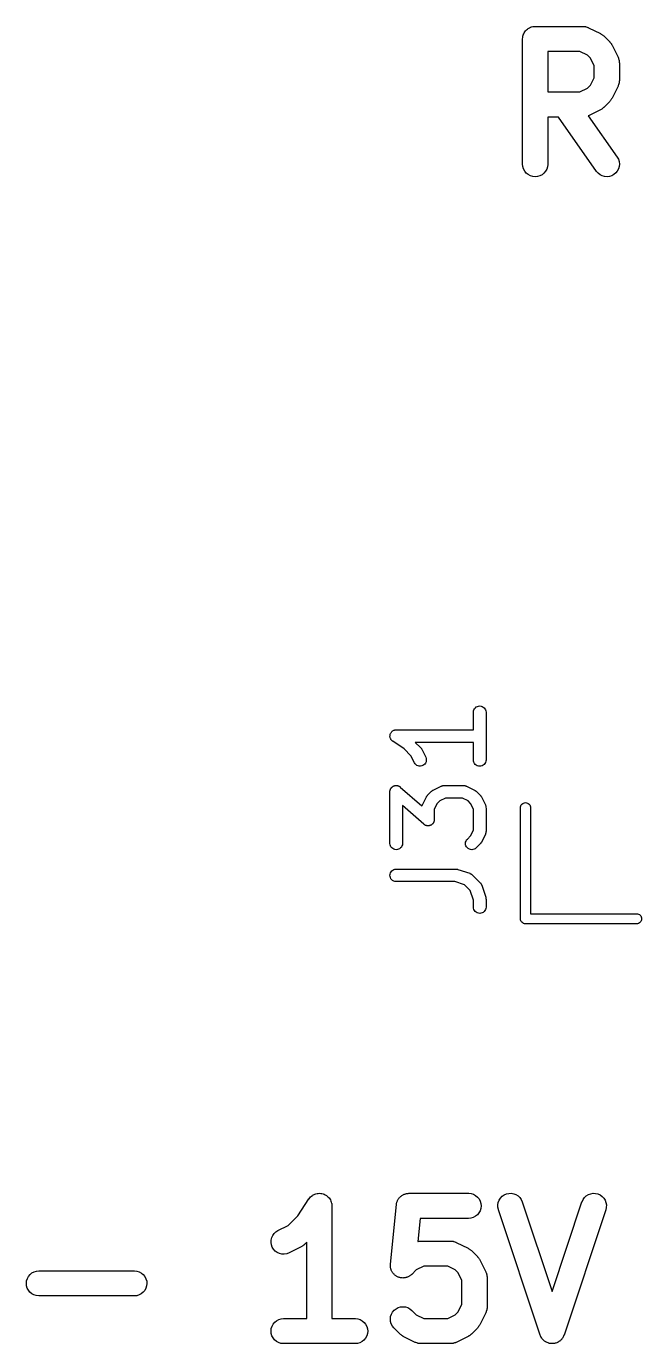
# Model space of a CAD drawing. Extents: x 0.26 to 6.88, y 0.69 to 3.68.
# Drawn here: x 6.087 to 6.377, y 1.447 to 2.068 of the extents above; entities that cross this region are included whole.
import ezdxf

# ---------------------------------------------------------------- set-up
doc = ezdxf.new("R2010")
doc.units = 0
doc.header["$MEASUREMENT"] = 0
doc.layers.add('BLACK', color=7, linetype='CONTINUOUS')

msp = doc.modelspace()

# ---------------------------------------------------------------- linework, layer by layer
at = {"layer": 'BLACK', "linetype": 'CONTINUOUS'}
for p, q in [((6.32397, 2.06728), (6.32446, 2.06754)), ((6.32446, 2.06754), (6.32495, 2.0678)), ((6.32495, 2.0678), (6.32497, 2.06781)), ((6.32497, 2.06781), (6.32499, 2.06782)), ((6.32499, 2.06782), (6.32553, 2.06797)), ((6.32553, 2.06797), (6.32606, 2.06813)), ((6.32606, 2.06813), (6.32608, 2.06813)), ((6.32608, 2.06813), (6.3261, 2.06814)), ((6.3261, 2.06814), (6.32665, 2.06819)), ((6.32665, 2.06819), (6.3272, 2.06825)), ((6.3272, 2.06825), (6.3497, 2.06825)), ((6.3497, 2.06825), (6.34978, 2.06824)), ((6.34978, 2.06824), (6.34996, 2.06823)), ((6.34996, 2.06823), (6.35013, 2.06823)), ((6.35013, 2.06823), (6.35053, 2.06816)), ((6.35053, 2.06816), (6.35093, 2.06812)), ((6.35093, 2.06812), (6.3511, 2.06806)), ((6.3511, 2.06806), (6.35127, 2.06803)), ((6.35127, 2.06803), (6.35164, 2.06789)), ((6.35164, 2.06789), (6.35203, 2.06777)), ((6.35203, 2.06777), (6.35218, 2.06768)), ((6.35218, 2.06768), (6.35234, 2.06762)), ((6.35234, 2.06762), (6.35797, 2.06481)), ((6.3213, 2.06242), (6.32136, 2.06297)), ((6.3213, 2.06238), (6.3213, 2.06242)), ((6.3213, 2.06234), (6.3213, 2.06238)), ((6.3213, 2.06238), (6.3213, 2.06238)), ((6.3213, 2.06238), (6.3213, 2.06238)), ((6.3213, 2.00328), (6.3213, 2.06234)), ((6.32136, 2.06297), (6.32142, 2.06353)), ((6.32142, 2.06353), (6.32143, 2.06355)), ((6.32143, 2.06357), (6.3216, 2.0641)), ((6.32143, 2.06355), (6.32143, 2.06357)), ((6.3216, 2.0641), (6.32176, 2.06463)), ((6.32176, 2.06463), (6.32177, 2.06465)), ((6.32177, 2.06465), (6.32178, 2.06467)), ((6.32178, 2.06467), (6.32204, 2.06515)), ((6.32204, 2.06515), (6.32231, 2.06564)), ((6.32231, 2.06564), (6.32232, 2.06566)), ((6.32232, 2.06566), (6.32233, 2.06568)), ((6.32233, 2.06568), (6.32269, 2.0661)), ((6.32269, 2.0661), (6.32304, 2.06653)), ((6.32304, 2.06653), (6.32306, 2.06654)), ((6.32306, 2.06654), (6.32307, 2.06656)), ((6.32307, 2.06656), (6.32351, 2.06691)), ((6.32351, 2.06691), (6.32394, 2.06726)), ((6.32394, 2.06726), (6.32395, 2.06727)), ((6.32395, 2.06727), (6.32397, 2.06728)), ((6.35797, 2.06481), (6.35804, 2.06477)), ((6.35804, 2.06477), (6.35832, 2.06459)), ((6.35832, 2.06459), (6.35861, 2.06443)), ((6.35861, 2.06443), (6.3588, 2.06428)), ((6.3588, 2.06428), (6.35901, 2.06415)), ((6.35901, 2.06415), (6.35925, 2.06391)), ((6.35925, 2.06391), (6.3595, 2.0637)), ((6.3595, 2.0637), (6.36231, 2.06089)), ((6.33311, 2.05643), (6.33311, 2.03731)), ((6.34831, 2.05643), (6.33311, 2.05643)), ((6.35183, 2.05467), (6.34831, 2.05643)), ((6.36231, 2.06089), (6.36237, 2.06083)), ((6.36237, 2.06083), (6.36258, 2.06057)), ((6.36258, 2.06057), (6.36281, 2.06033)), ((6.36281, 2.06033), (6.36294, 2.06012)), ((6.36294, 2.06012), (6.36309, 2.05993)), ((6.36309, 2.05993), (6.36324, 2.05964)), ((6.36324, 2.05964), (6.36342, 2.05936)), ((6.36342, 2.05936), (6.36623, 2.05373)), ((6.35328, 2.05322), (6.35183, 2.05467)), ((6.35504, 2.0497), (6.35328, 2.05322)), ((6.35504, 2.04405), (6.35504, 2.0497)), ((6.36623, 2.05373), (6.36627, 2.05366)), ((6.36627, 2.05366), (6.36633, 2.0535)), ((6.36633, 2.0535), (6.36641, 2.05334)), ((6.36641, 2.05334), (6.36653, 2.05296)), ((6.36653, 2.05296), (6.36667, 2.05258)), ((6.36667, 2.05258), (6.36669, 2.0524)), ((6.36669, 2.0524), (6.36674, 2.05224)), ((6.36674, 2.05224), (6.36678, 2.05184)), ((6.36678, 2.05184), (6.36685, 2.05144)), ((6.36685, 2.05144), (6.36684, 2.05126)), ((6.36684, 2.05126), (6.36686, 2.05109)), ((6.36686, 2.05109), (6.36686, 2.04265)), ((6.35328, 2.04053), (6.35504, 2.04405)), ((6.33311, 2.03731), (6.34831, 2.03731)), ((6.34831, 2.03731), (6.35183, 2.03907)), ((6.35183, 2.03907), (6.35328, 2.04053)), ((6.36623, 2.04001), (6.36342, 2.03439)), ((6.36629, 2.04018), (6.36623, 2.04001)), ((6.36638, 2.04033), (6.36629, 2.04018)), ((6.3665, 2.04071), (6.36638, 2.04033)), ((6.36664, 2.04109), (6.3665, 2.04071)), ((6.36667, 2.04126), (6.36664, 2.04109)), ((6.36673, 2.04143), (6.36667, 2.04126)), ((6.36677, 2.04183), (6.36673, 2.04143)), ((6.36684, 2.04223), (6.36677, 2.04183)), ((6.36686, 2.04257), (6.36684, 2.0424)), ((6.36684, 2.0424), (6.36684, 2.04223)), ((6.36686, 2.04265), (6.36686, 2.04257)), ((6.36231, 2.03285), (6.3595, 2.03004)), ((6.36252, 2.03311), (6.36231, 2.03285)), ((6.36276, 2.03335), (6.36252, 2.03311)), ((6.36289, 2.03356), (6.36276, 2.03335)), ((6.36305, 2.03375), (6.36289, 2.03356)), ((6.3632, 2.03404), (6.36305, 2.03375)), ((6.36338, 2.03432), (6.3632, 2.03404)), ((6.36342, 2.03439), (6.36338, 2.03432)), ((6.33819, 2.0255), (6.33311, 2.0255)), ((6.33311, 2.0255), (6.33311, 2.00328)), ((6.35611, 1.9999), (6.33819, 2.0255)), ((6.35227, 2.02609), (6.35221, 2.02607)), ((6.35221, 2.02607), (6.36579, 2.00667)), ((6.35234, 2.02612), (6.35227, 2.02609)), ((6.35797, 2.02894), (6.35234, 2.02612)), ((6.35825, 2.02911), (6.35797, 2.02894)), ((6.35854, 2.02927), (6.35825, 2.02911)), ((6.35873, 2.02942), (6.35854, 2.02927)), ((6.35894, 2.02955), (6.35873, 2.02942)), ((6.35918, 2.02978), (6.35894, 2.02955)), ((6.35944, 2.02998), (6.35918, 2.02978)), ((6.3595, 2.03004), (6.35944, 2.02998)), ((6.36579, 2.00667), (6.36584, 2.0066)), ((6.36584, 2.0066), (6.36639, 2.00559)), ((6.36639, 2.00559), (6.36673, 2.00449)), ((6.32141, 2.00214), (6.3213, 2.00328)), ((6.32174, 2.00103), (6.32141, 2.00214)), ((6.32229, 2.00002), (6.32174, 2.00103)), ((6.32301, 1.99912), (6.32229, 2.00002)), ((6.33208, 1.99995), (6.33134, 1.99907)), ((6.33263, 2.00096), (6.33208, 1.99995)), ((6.33298, 2.00206), (6.33263, 2.00096)), ((6.33311, 2.0032), (6.33298, 2.00206)), ((6.33311, 2.00328), (6.33311, 2.0032)), ((6.35686, 1.99902), (6.35611, 1.9999)), ((6.3659, 2.00007), (6.36518, 1.99917)), ((6.36643, 2.00109), (6.3659, 2.00007)), ((6.36676, 2.0022), (6.36643, 2.00109)), ((6.36673, 2.00449), (6.36686, 2.00335)), ((6.36686, 2.00335), (6.36676, 2.0022)), ((6.3239, 1.99839), (6.32301, 1.99912)), ((6.32492, 1.99784), (6.3239, 1.99839)), ((6.32602, 1.9975), (6.32492, 1.99784)), ((6.32716, 1.99738), (6.32602, 1.9975)), ((6.32831, 1.99748), (6.32716, 1.99738)), ((6.32942, 1.99781), (6.32831, 1.99748)), ((6.33044, 1.99834), (6.32942, 1.99781)), ((6.33134, 1.99907), (6.33044, 1.99834)), ((6.35777, 1.99831), (6.35686, 1.99902)), ((6.35879, 1.99779), (6.35777, 1.99831)), ((6.3599, 1.99747), (6.35879, 1.99779)), ((6.36105, 1.99738), (6.3599, 1.99747)), ((6.3622, 1.99751), (6.36105, 1.99738)), ((6.3633, 1.99786), (6.3622, 1.99751)), ((6.3643, 1.99842), (6.3633, 1.99786)), ((6.36518, 1.99917), (6.3643, 1.99842)), ((6.29813, 1.74504), (6.29819, 1.74561)), ((6.29813, 1.74499), (6.29813, 1.74504)), ((6.29813, 1.7367), (6.29813, 1.74499)), ((6.29819, 1.74561), (6.29836, 1.74616)), ((6.29836, 1.74616), (6.29864, 1.74666)), ((6.29864, 1.74666), (6.29901, 1.7471)), ((6.29901, 1.7471), (6.29946, 1.74747)), ((6.29946, 1.74747), (6.29997, 1.74773)), ((6.29997, 1.74773), (6.30052, 1.74789)), ((6.30052, 1.74789), (6.3011, 1.74795)), ((6.3011, 1.74795), (6.30167, 1.74789)), ((6.30167, 1.74789), (6.30222, 1.74772)), ((6.30222, 1.74772), (6.30273, 1.74744)), ((6.30273, 1.74744), (6.30317, 1.74708)), ((6.30317, 1.74708), (6.30354, 1.74663)), ((6.30354, 1.74663), (6.30381, 1.74612)), ((6.30381, 1.74612), (6.30397, 1.74557)), ((6.30397, 1.74557), (6.30403, 1.74499)), ((6.30403, 1.74499), (6.30403, 1.7225)), ((6.25876, 1.73377), (6.25879, 1.73405)), ((6.25878, 1.73347), (6.25876, 1.73377)), ((6.25876, 1.73377), (6.25876, 1.73377)), ((6.25876, 1.73377), (6.25876, 1.73377)), ((6.25881, 1.7332), (6.25878, 1.73347)), ((6.25879, 1.73405), (6.25882, 1.73434)), ((6.25881, 1.73319), (6.25881, 1.7332)), ((6.25881, 1.7332), (6.25881, 1.7332)), ((6.25889, 1.73291), (6.25881, 1.73319)), ((6.25882, 1.73434), (6.25891, 1.73464)), ((6.25882, 1.73434), (6.25882, 1.73434)), ((6.25882, 1.73434), (6.25882, 1.73434)), ((6.25897, 1.73264), (6.25889, 1.73291)), ((6.25891, 1.73464), (6.25899, 1.73489)), ((6.2591, 1.7324), (6.25897, 1.73264)), ((6.25897, 1.73264), (6.25897, 1.73264)), ((6.25897, 1.73264), (6.25897, 1.73264)), ((6.25899, 1.73489), (6.25913, 1.73515)), ((6.25899, 1.73489), (6.25899, 1.73489)), ((6.25899, 1.73489), (6.25899, 1.73489)), ((6.25923, 1.73213), (6.2591, 1.7324)), ((6.25913, 1.73515), (6.25926, 1.7354)), ((6.25926, 1.7354), (6.25944, 1.73562)), ((6.25926, 1.7354), (6.25926, 1.7354)), ((6.25926, 1.7354), (6.25926, 1.7354)), ((6.25944, 1.73562), (6.25963, 1.73584)), ((6.25963, 1.73584), (6.25986, 1.73603)), ((6.25963, 1.73584), (6.25963, 1.73584)), ((6.25963, 1.73584), (6.25963, 1.73584)), ((6.25986, 1.73603), (6.26007, 1.73621)), ((6.26007, 1.73621), (6.26008, 1.73621)), ((6.26008, 1.73621), (6.26034, 1.73634)), ((6.26008, 1.73621), (6.26008, 1.73621)), ((6.26034, 1.73634), (6.26058, 1.73648)), ((6.26058, 1.73648), (6.26058, 1.73648)), ((6.26058, 1.73648), (6.26059, 1.73648)), ((6.26059, 1.73648), (6.26086, 1.73656)), ((6.26086, 1.73656), (6.26113, 1.73664)), ((6.26113, 1.73664), (6.26114, 1.73664)), ((6.26114, 1.73664), (6.26143, 1.73667)), ((6.26114, 1.73664), (6.26114, 1.73664)), ((6.26143, 1.73667), (6.26171, 1.7367)), ((6.26171, 1.7367), (6.29813, 1.7367)), ((6.25924, 1.73213), (6.25923, 1.73213)), ((6.25941, 1.73192), (6.25924, 1.73213)), ((6.25924, 1.73213), (6.25924, 1.73213)), ((6.2596, 1.73168), (6.25941, 1.73192)), ((6.25982, 1.73149), (6.2596, 1.73168)), ((6.2596, 1.73168), (6.2596, 1.73168)), ((6.2596, 1.73168), (6.2596, 1.73168)), ((6.26004, 1.73131), (6.25982, 1.73149)), ((6.26007, 1.73129), (6.26004, 1.73131)), ((6.26004, 1.73131), (6.26004, 1.73131)), ((6.26004, 1.73131), (6.26004, 1.73131)), ((6.26004, 1.73131), (6.26004, 1.73131)), ((6.26545, 1.7277), (6.26007, 1.73129)), ((6.26865, 1.7245), (6.26545, 1.7277)), ((6.29813, 1.73079), (6.27071, 1.73079)), ((6.27071, 1.73079), (6.27317, 1.72833)), ((6.27317, 1.72833), (6.2732, 1.72831)), ((6.2732, 1.72831), (6.2733, 1.72818)), ((6.2733, 1.72818), (6.27342, 1.72806)), ((6.27342, 1.72806), (6.27348, 1.72795)), ((6.27348, 1.72795), (6.27356, 1.72785)), ((6.27356, 1.72785), (6.27363, 1.72771)), ((6.27363, 1.72771), (6.27372, 1.72757)), ((6.27372, 1.72757), (6.2756, 1.72382)), ((6.29813, 1.7225), (6.29813, 1.73079)), ((6.27032, 1.72118), (6.26865, 1.7245)), ((6.27062, 1.72069), (6.27032, 1.72118)), ((6.27102, 1.72027), (6.27062, 1.72069)), ((6.27149, 1.71994), (6.27102, 1.72027)), ((6.27201, 1.7197), (6.27149, 1.71994)), ((6.27426, 1.71985), (6.27372, 1.71964)), ((6.27475, 1.72015), (6.27426, 1.71985)), ((6.27517, 1.72054), (6.27475, 1.72015)), ((6.27551, 1.72101), (6.27517, 1.72054)), ((6.27575, 1.72153), (6.27551, 1.72101)), ((6.2756, 1.72382), (6.27562, 1.72378)), ((6.27562, 1.72378), (6.27581, 1.72324)), ((6.27588, 1.72209), (6.27575, 1.72153)), ((6.27581, 1.72324), (6.2759, 1.72267)), ((6.2759, 1.72267), (6.27588, 1.72209)), ((6.29818, 1.72192), (6.29813, 1.7225)), ((6.29835, 1.72137), (6.29818, 1.72192)), ((6.29862, 1.72086), (6.29835, 1.72137)), ((6.29898, 1.72042), (6.29862, 1.72086)), ((6.29943, 1.72005), (6.29898, 1.72042)), ((6.29993, 1.71978), (6.29943, 1.72005)), ((6.30269, 1.72003), (6.30218, 1.71976)), ((6.30314, 1.72039), (6.30269, 1.72003)), ((6.30351, 1.72083), (6.30314, 1.72039)), ((6.30379, 1.72133), (6.30351, 1.72083)), ((6.30397, 1.72188), (6.30379, 1.72133)), ((6.30403, 1.72246), (6.30397, 1.72188)), ((6.30403, 1.7225), (6.30403, 1.72246)), ((6.27257, 1.71957), (6.27201, 1.7197)), ((6.27315, 1.71955), (6.27257, 1.71957)), ((6.27372, 1.71964), (6.27315, 1.71955)), ((6.30048, 1.7196), (6.29993, 1.71978)), ((6.30106, 1.71954), (6.30048, 1.7196)), ((6.30163, 1.7196), (6.30106, 1.71954)), ((6.30218, 1.71976), (6.30163, 1.7196)), ((6.25876, 1.70754), (6.25878, 1.70772)), ((6.25876, 1.7075), (6.25876, 1.70754)), ((6.25876, 1.68313), (6.25876, 1.7075)), ((6.25878, 1.70791), (6.25881, 1.70801)), ((6.25878, 1.70772), (6.25878, 1.70791)), ((6.25881, 1.70801), (6.25882, 1.70811)), ((6.25882, 1.70811), (6.25888, 1.70829)), ((6.25888, 1.70829), (6.25892, 1.70847)), ((6.25892, 1.70847), (6.25896, 1.70856)), ((6.25896, 1.70856), (6.25899, 1.70866)), ((6.25899, 1.70866), (6.25908, 1.70882)), ((6.25908, 1.70882), (6.25916, 1.70899)), ((6.25916, 1.70899), (6.25922, 1.70908)), ((6.25922, 1.70908), (6.25927, 1.70917)), ((6.25927, 1.70917), (6.25939, 1.70931)), ((6.25939, 1.70931), (6.2595, 1.70946)), ((6.2595, 1.70946), (6.25958, 1.70953)), ((6.25958, 1.70953), (6.25964, 1.70961)), ((6.25964, 1.70961), (6.25979, 1.70972)), ((6.25979, 1.70972), (6.25992, 1.70985)), ((6.25992, 1.70985), (6.26001, 1.70991)), ((6.26001, 1.70991), (6.26009, 1.70997)), ((6.26009, 1.70997), (6.26025, 1.71006)), ((6.26025, 1.71006), (6.26041, 1.71015)), ((6.26041, 1.71015), (6.26051, 1.71019)), ((6.26051, 1.71019), (6.2606, 1.71024)), ((6.2606, 1.71024), (6.26078, 1.71029)), ((6.26078, 1.71029), (6.26095, 1.71035)), ((6.26095, 1.71035), (6.26106, 1.71037)), ((6.26106, 1.71037), (6.26115, 1.7104)), ((6.26115, 1.7104), (6.26134, 1.71042)), ((6.26134, 1.71042), (6.26152, 1.71045)), ((6.26152, 1.71045), (6.26163, 1.71044)), ((6.26163, 1.71044), (6.26173, 1.71045)), ((6.26173, 1.71045), (6.26191, 1.71043)), ((6.26191, 1.71043), (6.2621, 1.71043)), ((6.2621, 1.71043), (6.2622, 1.7104)), ((6.2622, 1.7104), (6.2623, 1.71039)), ((6.2623, 1.71039), (6.26248, 1.71034)), ((6.26248, 1.71034), (6.26266, 1.71029)), ((6.26266, 1.71029), (6.26275, 1.71025)), ((6.26275, 1.71025), (6.26285, 1.71022)), ((6.26285, 1.71022), (6.26301, 1.71013)), ((6.26301, 1.71013), (6.26318, 1.71006)), ((6.26318, 1.71006), (6.26327, 1.71)), ((6.26327, 1.71), (6.26336, 1.70995)), ((6.26336, 1.70995), (6.2635, 1.70983)), ((6.2635, 1.70983), (6.26365, 1.70972)), ((6.26365, 1.70972), (6.27386, 1.70079)), ((6.27649, 1.70584), (6.27837, 1.70771)), ((6.27837, 1.70771), (6.2784, 1.70774)), ((6.2784, 1.70774), (6.27853, 1.70784)), ((6.27853, 1.70784), (6.27865, 1.70796)), ((6.27865, 1.70796), (6.27875, 1.70802)), ((6.27875, 1.70802), (6.27885, 1.7081)), ((6.27885, 1.7081), (6.27899, 1.70818)), ((6.27899, 1.70818), (6.27914, 1.70827)), ((6.27914, 1.70827), (6.28288, 1.71014)), ((6.28288, 1.71014), (6.28292, 1.71016)), ((6.28292, 1.71016), (6.283, 1.71019)), ((6.283, 1.71019), (6.28308, 1.71023)), ((6.28308, 1.71023), (6.28327, 1.71029)), ((6.28327, 1.71029), (6.28346, 1.71036)), ((6.28346, 1.71036), (6.28355, 1.71037)), ((6.28355, 1.71037), (6.28363, 1.7104)), ((6.28363, 1.7104), (6.28383, 1.71042)), ((6.28383, 1.71042), (6.28403, 1.71045)), ((6.28403, 1.71045), (6.28412, 1.71044)), ((6.28412, 1.71044), (6.28421, 1.71045)), ((6.28421, 1.71045), (6.29358, 1.71045)), ((6.29358, 1.71045), (6.29362, 1.71045)), ((6.29362, 1.71045), (6.29371, 1.71044)), ((6.29371, 1.71044), (6.29379, 1.71044)), ((6.29379, 1.71044), (6.29399, 1.71041)), ((6.29399, 1.71041), (6.29419, 1.71039)), ((6.29419, 1.71039), (6.29428, 1.71036)), ((6.29428, 1.71036), (6.29436, 1.71035)), ((6.29436, 1.71035), (6.29455, 1.71027)), ((6.29455, 1.71027), (6.29474, 1.71021)), ((6.29474, 1.71021), (6.29482, 1.71017)), ((6.29482, 1.71017), (6.2949, 1.71014)), ((6.2949, 1.71014), (6.29865, 1.70827)), ((6.29865, 1.70827), (6.29869, 1.70825)), ((6.29869, 1.70825), (6.29882, 1.70816)), ((6.29882, 1.70816), (6.29897, 1.70808)), ((6.29897, 1.70808), (6.29907, 1.708)), ((6.29907, 1.708), (6.29917, 1.70793)), ((6.29917, 1.70793), (6.29929, 1.70782)), ((6.29929, 1.70782), (6.29942, 1.70771)), ((6.29942, 1.70771), (6.30129, 1.70584)), ((6.27399, 1.70116), (6.27403, 1.70124)), ((6.27403, 1.70124), (6.27407, 1.70132)), ((6.27407, 1.70132), (6.27594, 1.70507)), ((6.27594, 1.70507), (6.27596, 1.70511)), ((6.27596, 1.70511), (6.27605, 1.70525)), ((6.27605, 1.70525), (6.27613, 1.70539)), ((6.27613, 1.70539), (6.27621, 1.70549)), ((6.27621, 1.70549), (6.27627, 1.70559)), ((6.27627, 1.70559), (6.27639, 1.70571)), ((6.27639, 1.70571), (6.27649, 1.70584)), ((6.28101, 1.702), (6.27966, 1.6993)), ((6.2822, 1.7032), (6.28101, 1.702)), ((6.2849, 1.70455), (6.2822, 1.7032)), ((6.29288, 1.70455), (6.2849, 1.70455)), ((6.29558, 1.7032), (6.29288, 1.70455)), ((6.29678, 1.702), (6.29558, 1.7032)), ((6.29813, 1.6993), (6.29678, 1.702)), ((6.30129, 1.70584), (6.30132, 1.70581)), ((6.30132, 1.70581), (6.30142, 1.70568)), ((6.30142, 1.70568), (6.30154, 1.70556)), ((6.30154, 1.70556), (6.3016, 1.70545)), ((6.3016, 1.70545), (6.30168, 1.70536)), ((6.30168, 1.70536), (6.30176, 1.70521)), ((6.30176, 1.70521), (6.30184, 1.70507)), ((6.30184, 1.70507), (6.30372, 1.70132)), ((6.30372, 1.70132), (6.30374, 1.70128)), ((6.30374, 1.70128), (6.30377, 1.7012)), ((6.30377, 1.7012), (6.30381, 1.70113)), ((6.32044, 1.70091), (6.32066, 1.70132)), ((6.32066, 1.70132), (6.32096, 1.70168)), ((6.32096, 1.70168), (6.32132, 1.70197)), ((6.32132, 1.70197), (6.32173, 1.70219)), ((6.32173, 1.70219), (6.32217, 1.70233)), ((6.32217, 1.70233), (6.32264, 1.70237)), ((6.32264, 1.70237), (6.3231, 1.70233)), ((6.3231, 1.70233), (6.32355, 1.70219)), ((6.32355, 1.70219), (6.32396, 1.70197)), ((6.32396, 1.70197), (6.32432, 1.70168)), ((6.32432, 1.70168), (6.32461, 1.70132)), ((6.32461, 1.70132), (6.32483, 1.70091)), ((6.27476, 1.69215), (6.26466, 1.70099)), ((6.26466, 1.70099), (6.26466, 1.68313)), ((6.27386, 1.70079), (6.27393, 1.70097)), ((6.27393, 1.70097), (6.27399, 1.70116)), ((6.27966, 1.6993), (6.27966, 1.69438)), ((6.29813, 1.68945), (6.29813, 1.6993)), ((6.30381, 1.70113), (6.30387, 1.70093)), ((6.30387, 1.70093), (6.30394, 1.70074)), ((6.30394, 1.70074), (6.30395, 1.70066)), ((6.30395, 1.70066), (6.30397, 1.70057)), ((6.30397, 1.70057), (6.30399, 1.70037)), ((6.30399, 1.70037), (6.30403, 1.70017)), ((6.30403, 1.70017), (6.30402, 1.70009)), ((6.30402, 1.70009), (6.30403, 1.7)), ((6.30403, 1.7), (6.30403, 1.68875)), ((6.32028, 1.70012), (6.32031, 1.70046)), ((6.32028, 1.64775), (6.32028, 1.70012)), ((6.32031, 1.70046), (6.32044, 1.70091)), ((6.32483, 1.70091), (6.32497, 1.70046)), ((6.32497, 1.70046), (6.325, 1.70012)), ((6.325, 1.70012), (6.325, 1.65)), ((6.27491, 1.69205), (6.27476, 1.69215)), ((6.27505, 1.69193), (6.27491, 1.69205)), ((6.27515, 1.69188), (6.27505, 1.69193)), ((6.27523, 1.69182), (6.27515, 1.69188)), ((6.2754, 1.69174), (6.27523, 1.69182)), ((6.27556, 1.69165), (6.2754, 1.69174)), ((6.27566, 1.69162), (6.27556, 1.69165)), ((6.27576, 1.69158), (6.27566, 1.69162)), ((6.27594, 1.69154), (6.27576, 1.69158)), ((6.27611, 1.69148), (6.27594, 1.69154)), ((6.27622, 1.69147), (6.27611, 1.69148)), ((6.27632, 1.69145), (6.27622, 1.69147)), ((6.2765, 1.69144), (6.27632, 1.69145)), ((6.27669, 1.69142), (6.2765, 1.69144)), ((6.27679, 1.69143), (6.27669, 1.69142)), ((6.27689, 1.69143), (6.27679, 1.69143)), ((6.27707, 1.69146), (6.27689, 1.69143)), ((6.27726, 1.69148), (6.27707, 1.69146)), ((6.27736, 1.6915), (6.27726, 1.69148)), ((6.27746, 1.69152), (6.27736, 1.6915)), ((6.27763, 1.69159), (6.27746, 1.69152)), ((6.27781, 1.69164), (6.27763, 1.69159)), ((6.2779, 1.69169), (6.27781, 1.69164)), ((6.278, 1.69172), (6.2779, 1.69169)), ((6.27816, 1.69182), (6.278, 1.69172)), ((6.27832, 1.6919), (6.27816, 1.69182)), ((6.2784, 1.69197), (6.27832, 1.6919)), ((6.27849, 1.69202), (6.2784, 1.69197)), ((6.27863, 1.69215), (6.27849, 1.69202)), ((6.27877, 1.69227), (6.27863, 1.69215)), ((6.27884, 1.69235), (6.27877, 1.69227)), ((6.27891, 1.69242), (6.27884, 1.69235)), ((6.27902, 1.69257), (6.27891, 1.69242)), ((6.27914, 1.69271), (6.27902, 1.69257)), ((6.27919, 1.6928), (6.27914, 1.69271)), ((6.27925, 1.69288), (6.27919, 1.6928)), ((6.27933, 1.69305), (6.27925, 1.69288)), ((6.27942, 1.69321), (6.27933, 1.69305)), ((6.27945, 1.69331), (6.27942, 1.69321)), ((6.27949, 1.69341), (6.27945, 1.69331)), ((6.27954, 1.69359), (6.27949, 1.69341)), ((6.27959, 1.69376), (6.27954, 1.69359)), ((6.27961, 1.69386), (6.27959, 1.69376)), ((6.27963, 1.69397), (6.27961, 1.69386)), ((6.27964, 1.69415), (6.27963, 1.69397)), ((6.27966, 1.69433), (6.27964, 1.69415)), ((6.27966, 1.69438), (6.27966, 1.69433)), ((6.29678, 1.68675), (6.29813, 1.68945)), ((6.25881, 1.68255), (6.25876, 1.68313)), ((6.26466, 1.68309), (6.2646, 1.68251)), ((6.26466, 1.68313), (6.26466, 1.68309)), ((6.29438, 1.68314), (6.29443, 1.68371)), ((6.29443, 1.68256), (6.29438, 1.68314)), ((6.29443, 1.68371), (6.2946, 1.68426)), ((6.29459, 1.68201), (6.29443, 1.68256)), ((6.2946, 1.68426), (6.29487, 1.68477)), ((6.29487, 1.68477), (6.29524, 1.68522)), ((6.29524, 1.68522), (6.29678, 1.68675)), ((6.30129, 1.68291), (6.29942, 1.68104)), ((6.3014, 1.68304), (6.30129, 1.68291)), ((6.30151, 1.68316), (6.3014, 1.68304)), ((6.30158, 1.68326), (6.30151, 1.68316)), ((6.30166, 1.68336), (6.30158, 1.68326)), ((6.30174, 1.68351), (6.30166, 1.68336)), ((6.30183, 1.68364), (6.30174, 1.68351)), ((6.30184, 1.68368), (6.30183, 1.68364)), ((6.30372, 1.68743), (6.30184, 1.68368)), ((6.30375, 1.68751), (6.30372, 1.68743)), ((6.30379, 1.68759), (6.30375, 1.68751)), ((6.30385, 1.68778), (6.30379, 1.68759)), ((6.30393, 1.68797), (6.30385, 1.68778)), ((6.30394, 1.68805), (6.30393, 1.68797)), ((6.30397, 1.68814), (6.30394, 1.68805)), ((6.30399, 1.68834), (6.30397, 1.68814)), ((6.30402, 1.68854), (6.30399, 1.68834)), ((6.30403, 1.68871), (6.30402, 1.68862)), ((6.30402, 1.68862), (6.30402, 1.68854)), ((6.30403, 1.68875), (6.30403, 1.68871)), ((6.25898, 1.682), (6.25881, 1.68255)), ((6.25925, 1.68149), (6.25898, 1.682)), ((6.25961, 1.68105), (6.25925, 1.68149)), ((6.26006, 1.68068), (6.25961, 1.68105)), ((6.26056, 1.68041), (6.26006, 1.68068)), ((6.26111, 1.68023), (6.26056, 1.68041)), ((6.26169, 1.68017), (6.26111, 1.68023)), ((6.26226, 1.68023), (6.26169, 1.68017)), ((6.26281, 1.68039), (6.26226, 1.68023)), ((6.26332, 1.68066), (6.26281, 1.68039)), ((6.26377, 1.68102), (6.26332, 1.68066)), ((6.26414, 1.68146), (6.26377, 1.68102)), ((6.26442, 1.68196), (6.26414, 1.68146)), ((6.2646, 1.68251), (6.26442, 1.68196)), ((6.29486, 1.6815), (6.29459, 1.68201)), ((6.29523, 1.68105), (6.29486, 1.6815)), ((6.29567, 1.68068), (6.29523, 1.68105)), ((6.29617, 1.68041), (6.29567, 1.68068)), ((6.29672, 1.68024), (6.29617, 1.68041)), ((6.2973, 1.68017), (6.29672, 1.68024)), ((6.29787, 1.68022), (6.2973, 1.68017)), ((6.29842, 1.68039), (6.29787, 1.68022)), ((6.29894, 1.68065), (6.29842, 1.68039)), ((6.29939, 1.68101), (6.29894, 1.68065)), ((6.29942, 1.68104), (6.29939, 1.68101)), ((6.25926, 1.66978), (6.25963, 1.67022)), ((6.25963, 1.67022), (6.26007, 1.67059)), ((6.26007, 1.67059), (6.26058, 1.67086)), ((6.26058, 1.67086), (6.26113, 1.67103)), ((6.26113, 1.67103), (6.26171, 1.67108)), ((6.26171, 1.67108), (6.28983, 1.67108)), ((6.28983, 1.67108), (6.28987, 1.67108)), ((6.28987, 1.67108), (6.29004, 1.67106)), ((6.29004, 1.67106), (6.2902, 1.67106)), ((6.2902, 1.67106), (6.29032, 1.67103)), ((6.29032, 1.67103), (6.29044, 1.67102)), ((6.29044, 1.67102), (6.2906, 1.67097)), ((6.2906, 1.67097), (6.29076, 1.67093)), ((6.29076, 1.67093), (6.29639, 1.66906)), ((6.25876, 1.66815), (6.25882, 1.66872)), ((6.25881, 1.66758), (6.25876, 1.66815)), ((6.25897, 1.66702), (6.25881, 1.66758)), ((6.25882, 1.66872), (6.25899, 1.66927)), ((6.25924, 1.66651), (6.25897, 1.66702)), ((6.25899, 1.66927), (6.25926, 1.66978)), ((6.2596, 1.66606), (6.25924, 1.66651)), ((6.26004, 1.66569), (6.2596, 1.66606)), ((6.26054, 1.66542), (6.26004, 1.66569)), ((6.26109, 1.66524), (6.26054, 1.66542)), ((6.26167, 1.66518), (6.26109, 1.66524)), ((6.26171, 1.66518), (6.26167, 1.66518)), ((6.28935, 1.66518), (6.26171, 1.66518)), ((6.29386, 1.66367), (6.28935, 1.66518)), ((6.29639, 1.66906), (6.29643, 1.66904)), ((6.29643, 1.66904), (6.29651, 1.66901)), ((6.29651, 1.66901), (6.29659, 1.66898)), ((6.29659, 1.66898), (6.29677, 1.66888)), ((6.29677, 1.66888), (6.29695, 1.6688)), ((6.29695, 1.6688), (6.29702, 1.66875)), ((6.29702, 1.66875), (6.2971, 1.66871)), ((6.2971, 1.66871), (6.29725, 1.66858)), ((6.29725, 1.66858), (6.29742, 1.66846)), ((6.29742, 1.66846), (6.29747, 1.6684)), ((6.29747, 1.6684), (6.29754, 1.66834)), ((6.29754, 1.66834), (6.30129, 1.66459)), ((6.30129, 1.66459), (6.30132, 1.66456)), ((6.30132, 1.66456), (6.30137, 1.6645)), ((6.30137, 1.6645), (6.30144, 1.66444)), ((6.30144, 1.66444), (6.30155, 1.66427)), ((6.30155, 1.66427), (6.30168, 1.66411)), ((6.30168, 1.66411), (6.30172, 1.66404)), ((6.30172, 1.66404), (6.30177, 1.66396)), ((6.30177, 1.66396), (6.30185, 1.66378)), ((6.29662, 1.66091), (6.29386, 1.66367)), ((6.29813, 1.6564), (6.29662, 1.66091)), ((6.30185, 1.66378), (6.30194, 1.6636)), ((6.30194, 1.6636), (6.30197, 1.66352)), ((6.30197, 1.66352), (6.302, 1.66344)), ((6.302, 1.66344), (6.30388, 1.65781)), ((6.30388, 1.65781), (6.30389, 1.65777)), ((6.30389, 1.65777), (6.30393, 1.65761)), ((6.29813, 1.65313), (6.29813, 1.6564)), ((6.29818, 1.65256), (6.29813, 1.65313)), ((6.29835, 1.65201), (6.29818, 1.65256)), ((6.29862, 1.6515), (6.29835, 1.65201)), ((6.30379, 1.65197), (6.30351, 1.65146)), ((6.30397, 1.65252), (6.30379, 1.65197)), ((6.30393, 1.65761), (6.30397, 1.65745)), ((6.30397, 1.65745), (6.30399, 1.65733)), ((6.30403, 1.65309), (6.30397, 1.65252)), ((6.30399, 1.65733), (6.30401, 1.65721)), ((6.30401, 1.65721), (6.30401, 1.65705)), ((6.30401, 1.65705), (6.30403, 1.65688)), ((6.30403, 1.65688), (6.30403, 1.65313)), ((6.30403, 1.65313), (6.30403, 1.65309)), ((6.29898, 1.65105), (6.29862, 1.6515)), ((6.29943, 1.65068), (6.29898, 1.65105)), ((6.29993, 1.65041), (6.29943, 1.65068)), ((6.30048, 1.65024), (6.29993, 1.65041)), ((6.30106, 1.65018), (6.30048, 1.65024)), ((6.30163, 1.65023), (6.30106, 1.65018)), ((6.30218, 1.65039), (6.30163, 1.65023)), ((6.30269, 1.65066), (6.30218, 1.65039)), ((6.30314, 1.65102), (6.30269, 1.65066)), ((6.30351, 1.65146), (6.30314, 1.65102)), ((6.32026, 1.64764), (6.32028, 1.64775)), ((6.32031, 1.64717), (6.32026, 1.64764)), ((6.32044, 1.64673), (6.32031, 1.64717)), ((6.32066, 1.64632), (6.32044, 1.64673)), ((6.32096, 1.64596), (6.32066, 1.64632)), ((6.32132, 1.64566), (6.32096, 1.64596)), ((6.32173, 1.64544), (6.32132, 1.64566)), ((6.32217, 1.64531), (6.32173, 1.64544)), ((6.32264, 1.64526), (6.32217, 1.64531)), ((6.325, 1.65), (6.37512, 1.65)), ((6.37512, 1.65), (6.37546, 1.64997)), ((6.37546, 1.64531), (6.37512, 1.64528)), ((6.37546, 1.64997), (6.37591, 1.64983)), ((6.37591, 1.64544), (6.37546, 1.64531)), ((6.37591, 1.64983), (6.37632, 1.64961)), ((6.37632, 1.64566), (6.37591, 1.64544)), ((6.37632, 1.64961), (6.37668, 1.64932)), ((6.37668, 1.64596), (6.37632, 1.64566)), ((6.37668, 1.64932), (6.37697, 1.64896)), ((6.37697, 1.64632), (6.37668, 1.64596)), ((6.37697, 1.64896), (6.37719, 1.64855)), ((6.37719, 1.64673), (6.37697, 1.64632)), ((6.37719, 1.64855), (6.37733, 1.6481)), ((6.37733, 1.64717), (6.37719, 1.64673)), ((6.37733, 1.6481), (6.37737, 1.64764)), ((6.37737, 1.64764), (6.37733, 1.64717)), ((6.32275, 1.64528), (6.32264, 1.64526)), ((6.37512, 1.64528), (6.32275, 1.64528)), ((6.21529, 1.50767), (6.22059, 1.51562)), ((6.22059, 1.51562), (6.22063, 1.51568)), ((6.22063, 1.51568), (6.22099, 1.51611)), ((6.22063, 1.51568), (6.22063, 1.51568)), ((6.22063, 1.51568), (6.22063, 1.51568)), ((6.22063, 1.51568), (6.22063, 1.51568)), ((6.22099, 1.51611), (6.22137, 1.51656)), ((6.22137, 1.51656), (6.22138, 1.51657)), ((6.22137, 1.51656), (6.22137, 1.51656)), ((6.22138, 1.51657), (6.22182, 1.51692)), ((6.22182, 1.51692), (6.22227, 1.51728)), ((6.22227, 1.51729), (6.22277, 1.51754)), ((6.22227, 1.51728), (6.22227, 1.51729)), ((6.22227, 1.51728), (6.22227, 1.51728)), ((6.22277, 1.51754), (6.22329, 1.51782)), ((6.22329, 1.51782), (6.22329, 1.51782)), ((6.22329, 1.51782), (6.2233, 1.51782)), ((6.2233, 1.51782), (6.22386, 1.51798)), ((6.22386, 1.51798), (6.22439, 1.51814)), ((6.22439, 1.51814), (6.2244, 1.51814)), ((6.2244, 1.51814), (6.22499, 1.5182)), ((6.2244, 1.51814), (6.2244, 1.51814)), ((6.22499, 1.5182), (6.22554, 1.51825)), ((6.22554, 1.51825), (6.22555, 1.51824)), ((6.22555, 1.51824), (6.22555, 1.51825)), ((6.22555, 1.51825), (6.22614, 1.51818)), ((6.22614, 1.51818), (6.22669, 1.51812)), ((6.22669, 1.51812), (6.22669, 1.51812)), ((6.22669, 1.51812), (6.2267, 1.51812)), ((6.2267, 1.51812), (6.22726, 1.51795)), ((6.22726, 1.51795), (6.22779, 1.51778)), ((6.22779, 1.51778), (6.22779, 1.51778)), ((6.22779, 1.51778), (6.2278, 1.51778)), ((6.2278, 1.51778), (6.22831, 1.5175)), ((6.22831, 1.5175), (6.2288, 1.51724)), ((6.2288, 1.51724), (6.22881, 1.51723)), ((6.22881, 1.51723), (6.22881, 1.51723)), ((6.22881, 1.51723), (6.22925, 1.51687)), ((6.22925, 1.51687), (6.22969, 1.5165)), ((6.22969, 1.5165), (6.22969, 1.5165)), ((6.22969, 1.5165), (6.2297, 1.51649)), ((6.2297, 1.51649), (6.23006, 1.51605)), ((6.23006, 1.51605), (6.23042, 1.51561)), ((6.23042, 1.51561), (6.23042, 1.5156)), ((6.23042, 1.5156), (6.23042, 1.5156)), ((6.23042, 1.5156), (6.23069, 1.51509)), ((6.23069, 1.51509), (6.23096, 1.51459)), ((6.26239, 1.51491), (6.26251, 1.51519)), ((6.26251, 1.51519), (6.26266, 1.51541)), ((6.26266, 1.51541), (6.26279, 1.51564)), ((6.26279, 1.51564), (6.26299, 1.51589)), ((6.26299, 1.51589), (6.26317, 1.51614)), ((6.26317, 1.51614), (6.26335, 1.51633)), ((6.26335, 1.51633), (6.26352, 1.51653)), ((6.26352, 1.51653), (6.26377, 1.51673)), ((6.26377, 1.51673), (6.26399, 1.51695)), ((6.26399, 1.51695), (6.26421, 1.51709)), ((6.26421, 1.51709), (6.26441, 1.51726)), ((6.26441, 1.51726), (6.26469, 1.51741)), ((6.26469, 1.51741), (6.26496, 1.51758)), ((6.26496, 1.51758), (6.2652, 1.51768)), ((6.2652, 1.51768), (6.26543, 1.5178)), ((6.26543, 1.5178), (6.26573, 1.51789)), ((6.26573, 1.51789), (6.26603, 1.51801)), ((6.26603, 1.51801), (6.26628, 1.51806)), ((6.26628, 1.51806), (6.26654, 1.51813)), ((6.26654, 1.51813), (6.26685, 1.51816)), ((6.26685, 1.51816), (6.26716, 1.51822)), ((6.26716, 1.51822), (6.26742, 1.51822)), ((6.26742, 1.51822), (6.26768, 1.51825)), ((6.26768, 1.51825), (6.2958, 1.51825)), ((6.2958, 1.51825), (6.29589, 1.51824)), ((6.29589, 1.51824), (6.29703, 1.51812)), ((6.29703, 1.51812), (6.29813, 1.51777)), ((6.29813, 1.51777), (6.29914, 1.51721)), ((6.29914, 1.51721), (6.30002, 1.51647)), ((6.30002, 1.51647), (6.30075, 1.51557)), ((6.30075, 1.51557), (6.30128, 1.51455)), ((6.30981, 1.51396), (6.31024, 1.51504)), ((6.31024, 1.51504), (6.31086, 1.51601)), ((6.31086, 1.51601), (6.31166, 1.51683)), ((6.31166, 1.51683), (6.31261, 1.51749)), ((6.31261, 1.51749), (6.31366, 1.51796)), ((6.31366, 1.51796), (6.31479, 1.5182)), ((6.31479, 1.5182), (6.31594, 1.51823)), ((6.31594, 1.51823), (6.31707, 1.51803)), ((6.31707, 1.51803), (6.31815, 1.51761)), ((6.31815, 1.51761), (6.31912, 1.517)), ((6.31912, 1.517), (6.31996, 1.5162)), ((6.31996, 1.5162), (6.32062, 1.51526)), ((6.32062, 1.51526), (6.32109, 1.51421)), ((6.34928, 1.51429), (6.34977, 1.51533)), ((6.34977, 1.51533), (6.35045, 1.51626)), ((6.35045, 1.51626), (6.35129, 1.51705)), ((6.35129, 1.51705), (6.35227, 1.51765)), ((6.35227, 1.51765), (6.35335, 1.51805)), ((6.35335, 1.51805), (6.35449, 1.51823)), ((6.35449, 1.51823), (6.35564, 1.51819)), ((6.35564, 1.51819), (6.35677, 1.51793)), ((6.35677, 1.51793), (6.35782, 1.51745)), ((6.35782, 1.51745), (6.35875, 1.51678)), ((6.35875, 1.51678), (6.35954, 1.51594)), ((6.35954, 1.51594), (6.36015, 1.51496)), ((6.36015, 1.51496), (6.36056, 1.51388)), ((6.23096, 1.51459), (6.23096, 1.51459)), ((6.23096, 1.51459), (6.23096, 1.51458)), ((6.23096, 1.51458), (6.23113, 1.51404)), ((6.23113, 1.51404), (6.23129, 1.51349)), ((6.23129, 1.51349), (6.23129, 1.51348)), ((6.23129, 1.51348), (6.2313, 1.51348)), ((6.2313, 1.51348), (6.23135, 1.5129)), ((6.23135, 1.5129), (6.23141, 1.51234)), ((6.23141, 1.51234), (6.23141, 1.45919)), ((6.25899, 1.48481), (6.26181, 1.51293)), ((6.26181, 1.51293), (6.26182, 1.51301)), ((6.26182, 1.51301), (6.26187, 1.51327)), ((6.26187, 1.51327), (6.2619, 1.51353)), ((6.2619, 1.51353), (6.26199, 1.51383)), ((6.26199, 1.51383), (6.26206, 1.51414)), ((6.26206, 1.51414), (6.26216, 1.51438)), ((6.26216, 1.51438), (6.26224, 1.51463)), ((6.26224, 1.51463), (6.26239, 1.51491)), ((6.3007, 1.50904), (6.29997, 1.50815)), ((6.30125, 1.51005), (6.3007, 1.50904)), ((6.30159, 1.51115), (6.30125, 1.51005)), ((6.30128, 1.51455), (6.30161, 1.51345)), ((6.30171, 1.5123), (6.30159, 1.51115)), ((6.30161, 1.51345), (6.30171, 1.5123)), ((6.3096, 1.51283), (6.30981, 1.51396)), ((6.30962, 1.51168), (6.3096, 1.51283)), ((6.30986, 1.51055), (6.30962, 1.51168)), ((6.30989, 1.51047), (6.30986, 1.51055)), ((6.32957, 1.45142), (6.30989, 1.51047)), ((6.32109, 1.51421), (6.33517, 1.47196)), ((6.33517, 1.47196), (6.34926, 1.51421)), ((6.36046, 1.51047), (6.34078, 1.45142)), ((6.34926, 1.51421), (6.34928, 1.51429)), ((6.36072, 1.5116), (6.36046, 1.51047)), ((6.36056, 1.51388), (6.36075, 1.51275)), ((6.36075, 1.51275), (6.36072, 1.5116)), ((6.20599, 1.50075), (6.21075, 1.50313)), ((6.21075, 1.50313), (6.21529, 1.50767)), ((6.27303, 1.50643), (6.27194, 1.49558)), ((6.2958, 1.50643), (6.27303, 1.50643)), ((6.29695, 1.50655), (6.2958, 1.50643)), ((6.29805, 1.50688), (6.29695, 1.50655)), ((6.29907, 1.50742), (6.29805, 1.50688)), ((6.29997, 1.50815), (6.29907, 1.50742)), ((6.20277, 1.49623), (6.20303, 1.49735)), ((6.20303, 1.49735), (6.2035, 1.4984)), ((6.2035, 1.4984), (6.20417, 1.49934)), ((6.20417, 1.49934), (6.20501, 1.50014)), ((6.20501, 1.50014), (6.20599, 1.50075)), ((6.20273, 1.49508), (6.20277, 1.49623)), ((6.20292, 1.49394), (6.20273, 1.49508)), ((6.20333, 1.49286), (6.20292, 1.49394)), ((6.20393, 1.49188), (6.20333, 1.49286)), ((6.20472, 1.49104), (6.20393, 1.49188)), ((6.20565, 1.49036), (6.20472, 1.49104)), ((6.2067, 1.48988), (6.20565, 1.49036)), ((6.21119, 1.49015), (6.21011, 1.48975)), ((6.21127, 1.49018), (6.21119, 1.49015)), ((6.21689, 1.493), (6.21127, 1.49018)), ((6.21717, 1.49317), (6.21689, 1.493)), ((6.21747, 1.49333), (6.21717, 1.49317)), ((6.21766, 1.49348), (6.21747, 1.49333)), ((6.21787, 1.49361), (6.21766, 1.49348)), ((6.21811, 1.49384), (6.21787, 1.49361)), ((6.21837, 1.49405), (6.21811, 1.49384)), ((6.21843, 1.4941), (6.21837, 1.49405)), ((6.2196, 1.49527), (6.21843, 1.4941)), ((6.2196, 1.45919), (6.2196, 1.49527)), ((6.27194, 1.49558), (6.27199, 1.49559)), ((6.27199, 1.49559), (6.27216, 1.49564)), ((6.27216, 1.49564), (6.27256, 1.49567)), ((6.27256, 1.49567), (6.27296, 1.49574)), ((6.27296, 1.49574), (6.27313, 1.49573)), ((6.27313, 1.49573), (6.27331, 1.49575)), ((6.27331, 1.49575), (6.28737, 1.49575)), ((6.28737, 1.49575), (6.28745, 1.49575)), ((6.28745, 1.49575), (6.28762, 1.49573)), ((6.28762, 1.49573), (6.2878, 1.49573)), ((6.2878, 1.49573), (6.28819, 1.49566)), ((6.28819, 1.49566), (6.2886, 1.49562)), ((6.2886, 1.49562), (6.28876, 1.49557)), ((6.28876, 1.49557), (6.28893, 1.49554)), ((6.28893, 1.49554), (6.28931, 1.49539)), ((6.28931, 1.49539), (6.28969, 1.49527)), ((6.28969, 1.49527), (6.28985, 1.49519)), ((6.28985, 1.49519), (6.29001, 1.49512)), ((6.29001, 1.49512), (6.29563, 1.49231)), ((6.29563, 1.49231), (6.29571, 1.49228)), ((6.29571, 1.49228), (6.29598, 1.49209)), ((6.29598, 1.49209), (6.29628, 1.49194)), ((6.29628, 1.49194), (6.29647, 1.49178)), ((6.29647, 1.49178), (6.29667, 1.49165)), ((6.29667, 1.49165), (6.29691, 1.49142)), ((6.29691, 1.49142), (6.29717, 1.49121)), ((6.29717, 1.49121), (6.29998, 1.48839)), ((6.20782, 1.48962), (6.2067, 1.48988)), ((6.20897, 1.48957), (6.20782, 1.48962)), ((6.21011, 1.48975), (6.20897, 1.48957)), ((6.25897, 1.48424), (6.25899, 1.48452)), ((6.25899, 1.48395), (6.25897, 1.48424)), ((6.25899, 1.48452), (6.25899, 1.48481)), ((6.25899, 1.48365), (6.25899, 1.48395)), ((6.2747, 1.48394), (6.27118, 1.48218)), ((6.28597, 1.48394), (6.2747, 1.48394)), ((6.28949, 1.48218), (6.28597, 1.48394)), ((6.29998, 1.48839), (6.30004, 1.48834)), ((6.30004, 1.48834), (6.30024, 1.48808)), ((6.30024, 1.48808), (6.30047, 1.48783)), ((6.30047, 1.48783), (6.3006, 1.48763)), ((6.3006, 1.48763), (6.30076, 1.48743)), ((6.30076, 1.48743), (6.30091, 1.48714)), ((6.30091, 1.48714), (6.30109, 1.48686)), ((6.30109, 1.48686), (6.3039, 1.48123)), ((6.08754, 1.47697), (6.08789, 1.47807)), ((6.08789, 1.47807), (6.08843, 1.47908)), ((6.08843, 1.47908), (6.08917, 1.47997)), ((6.08917, 1.47997), (6.09006, 1.4807)), ((6.09006, 1.4807), (6.09108, 1.48124)), ((6.09108, 1.48124), (6.09218, 1.48157)), ((6.09218, 1.48157), (6.09333, 1.48169)), ((6.09333, 1.48169), (6.13832, 1.48169)), ((6.13832, 1.48169), (6.13841, 1.48169)), ((6.13841, 1.48169), (6.13955, 1.48156)), ((6.13955, 1.48156), (6.14065, 1.48121)), ((6.14065, 1.48121), (6.14166, 1.48065)), ((6.14166, 1.48065), (6.14254, 1.47991)), ((6.14254, 1.47991), (6.14327, 1.47902)), ((6.14327, 1.47902), (6.1438, 1.47799)), ((6.1438, 1.47799), (6.14412, 1.47689)), ((6.25905, 1.48337), (6.25899, 1.48365)), ((6.25907, 1.48309), (6.25905, 1.48337)), ((6.25916, 1.48281), (6.25907, 1.48309)), ((6.25921, 1.48252), (6.25916, 1.48281)), ((6.25932, 1.48226), (6.25921, 1.48252)), ((6.2594, 1.48199), (6.25932, 1.48226)), ((6.25954, 1.48173), (6.2594, 1.48199)), ((6.25965, 1.48146), (6.25954, 1.48173)), ((6.25981, 1.48122), (6.25965, 1.48146)), ((6.25994, 1.48097), (6.25981, 1.48122)), ((6.26013, 1.48074), (6.25994, 1.48097)), ((6.26029, 1.48049), (6.26013, 1.48074)), ((6.26049, 1.48029), (6.26029, 1.48049)), ((6.26067, 1.48007), (6.26049, 1.48029)), ((6.26089, 1.47988), (6.26067, 1.48007)), ((6.2611, 1.47968), (6.26089, 1.47988)), ((6.26133, 1.47952), (6.2611, 1.47968)), ((6.26155, 1.47933), (6.26133, 1.47952)), ((6.26181, 1.47919), (6.26155, 1.47933)), ((6.26205, 1.47903), (6.26181, 1.47919)), ((6.26231, 1.47892), (6.26205, 1.47903)), ((6.26256, 1.47878), (6.26231, 1.47892)), ((6.26284, 1.47869), (6.26256, 1.47878)), ((6.26311, 1.47858), (6.26284, 1.47869)), ((6.26339, 1.47852), (6.26311, 1.47858)), ((6.26366, 1.47844), (6.26339, 1.47852)), ((6.26395, 1.47841), (6.26366, 1.47844)), ((6.26424, 1.47835), (6.26395, 1.47841)), ((6.26453, 1.47834), (6.26424, 1.47835)), ((6.26481, 1.47831), (6.26453, 1.47834)), ((6.2651, 1.47834), (6.26481, 1.47831)), ((6.26539, 1.47834), (6.2651, 1.47834)), ((6.26567, 1.47839), (6.26539, 1.47834)), ((6.26596, 1.47841), (6.26567, 1.47839)), ((6.26624, 1.4785), (6.26596, 1.47841)), ((6.26653, 1.47855), (6.26624, 1.4785)), ((6.26679, 1.47866), (6.26653, 1.47855)), ((6.26706, 1.47874), (6.26679, 1.47866)), ((6.26732, 1.47887), (6.26706, 1.47874)), ((6.2676, 1.47898), (6.26732, 1.47887)), ((6.26783, 1.47913), (6.2676, 1.47898)), ((6.26809, 1.47927), (6.26783, 1.47913)), ((6.26832, 1.47945), (6.26809, 1.47927)), ((6.26856, 1.47961), (6.26832, 1.47945)), ((6.26877, 1.47981), (6.26856, 1.47961)), ((6.26899, 1.47998), (6.26877, 1.47981)), ((6.26905, 1.48004), (6.26899, 1.47998)), ((6.27118, 1.48218), (6.26905, 1.48004)), ((6.29095, 1.48072), (6.28949, 1.48218)), ((6.29271, 1.4772), (6.29095, 1.48072)), ((6.3039, 1.48123), (6.30393, 1.48116)), ((6.30393, 1.48116), (6.30399, 1.481)), ((6.30399, 1.481), (6.30408, 1.48084)), ((6.30408, 1.48084), (6.30419, 1.48046)), ((6.30419, 1.48046), (6.30433, 1.48008)), ((6.30433, 1.48008), (6.30436, 1.47991)), ((6.30436, 1.47991), (6.30441, 1.47974)), ((6.30441, 1.47974), (6.30445, 1.47934)), ((6.30445, 1.47934), (6.30451, 1.47894)), ((6.30451, 1.47894), (6.3045, 1.47877)), ((6.3045, 1.47877), (6.30452, 1.47859)), ((6.30452, 1.47859), (6.30452, 1.46453)), ((6.08742, 1.47582), (6.08754, 1.47697)), ((6.08753, 1.47468), (6.08742, 1.47582)), ((6.08785, 1.47357), (6.08753, 1.47468)), ((6.08839, 1.47255), (6.08785, 1.47357)), ((6.08911, 1.47165), (6.08839, 1.47255)), ((6.08999, 1.47091), (6.08911, 1.47165)), ((6.14249, 1.47159), (6.14159, 1.47086)), ((6.14322, 1.47248), (6.14249, 1.47159)), ((6.14377, 1.47349), (6.14322, 1.47248)), ((6.14411, 1.47459), (6.14377, 1.47349)), ((6.14423, 1.47574), (6.14411, 1.47459)), ((6.14412, 1.47689), (6.14423, 1.47574)), ((6.29271, 1.46593), (6.29271, 1.4772)), ((6.091, 1.47035), (6.08999, 1.47091)), ((6.0921, 1.47001), (6.091, 1.47035)), ((6.09325, 1.46988), (6.0921, 1.47001)), ((6.09333, 1.46988), (6.09325, 1.46988)), ((6.13832, 1.46988), (6.09333, 1.46988)), ((6.13947, 1.46999), (6.13832, 1.46988)), ((6.14057, 1.47032), (6.13947, 1.46999)), ((6.14159, 1.47086), (6.14057, 1.47032)), ((6.29095, 1.46241), (6.29271, 1.46593)), ((6.20638, 1.45874), (6.20748, 1.45908)), ((6.20748, 1.45908), (6.20863, 1.45919)), ((6.20863, 1.45919), (6.2196, 1.45919)), ((6.23141, 1.45919), (6.24237, 1.45919)), ((6.24237, 1.45919), (6.24246, 1.45919)), ((6.24246, 1.45919), (6.2436, 1.45906)), ((6.2436, 1.45906), (6.2447, 1.45871)), ((6.25897, 1.45897), (6.25909, 1.46012)), ((6.25909, 1.46012), (6.25943, 1.46122)), ((6.25943, 1.46122), (6.25999, 1.46223)), ((6.25999, 1.46223), (6.26072, 1.46311)), ((6.26072, 1.46311), (6.26162, 1.46384)), ((6.26162, 1.46384), (6.26264, 1.46438)), ((6.26264, 1.46438), (6.26374, 1.46471)), ((6.26374, 1.46471), (6.26489, 1.46481)), ((6.26489, 1.46481), (6.26604, 1.4647)), ((6.26604, 1.4647), (6.26714, 1.46436)), ((6.26714, 1.46436), (6.26816, 1.46382)), ((6.26816, 1.46382), (6.26905, 1.46308)), ((6.26905, 1.46308), (6.27118, 1.46095)), ((6.27118, 1.46095), (6.2747, 1.45919)), ((6.2747, 1.45919), (6.28597, 1.45919)), ((6.28597, 1.45919), (6.28949, 1.46095)), ((6.28949, 1.46095), (6.29095, 1.46241)), ((6.3039, 1.46189), (6.30109, 1.45627)), ((6.30396, 1.46205), (6.3039, 1.46189)), ((6.30404, 1.46221), (6.30396, 1.46205)), ((6.30417, 1.46259), (6.30404, 1.46221)), ((6.30431, 1.46297), (6.30417, 1.46259)), ((6.30434, 1.46314), (6.30431, 1.46297)), ((6.30439, 1.46331), (6.30434, 1.46314)), ((6.30444, 1.46371), (6.30439, 1.46331)), ((6.30451, 1.4641), (6.30444, 1.46371)), ((6.30452, 1.46445), (6.3045, 1.46428)), ((6.3045, 1.46428), (6.30451, 1.4641)), ((6.30452, 1.46453), (6.30452, 1.46445)), ((6.20272, 1.45333), (6.20284, 1.45447)), ((6.20283, 1.45218), (6.20272, 1.45333)), ((6.20284, 1.45447), (6.20318, 1.45557)), ((6.20318, 1.45557), (6.20373, 1.45659)), ((6.20373, 1.45659), (6.20447, 1.45748)), ((6.20447, 1.45748), (6.20536, 1.4582)), ((6.20536, 1.4582), (6.20638, 1.45874)), ((6.2447, 1.45871), (6.24571, 1.45816)), ((6.24571, 1.45816), (6.24659, 1.45742)), ((6.24659, 1.45742), (6.24731, 1.45652)), ((6.24731, 1.45652), (6.24785, 1.4555)), ((6.24785, 1.4555), (6.24817, 1.45439)), ((6.24828, 1.45324), (6.24816, 1.4521)), ((6.24817, 1.45439), (6.24828, 1.45324)), ((6.25907, 1.45782), (6.25897, 1.45897)), ((6.25939, 1.45672), (6.25907, 1.45782)), ((6.25992, 1.45569), (6.25939, 1.45672)), ((6.26064, 1.45479), (6.25992, 1.45569)), ((6.26069, 1.45473), (6.26064, 1.45479)), ((6.26351, 1.45192), (6.26069, 1.45473)), ((6.29998, 1.45473), (6.29717, 1.45192)), ((6.30019, 1.45499), (6.29998, 1.45473)), ((6.30042, 1.45523), (6.30019, 1.45499)), ((6.30056, 1.45543), (6.30042, 1.45523)), ((6.30071, 1.45562), (6.30056, 1.45543)), ((6.30087, 1.45592), (6.30071, 1.45562)), ((6.30105, 1.45619), (6.30087, 1.45592)), ((6.30109, 1.45627), (6.30105, 1.45619)), ((6.20315, 1.45107), (6.20283, 1.45218)), ((6.20369, 1.45005), (6.20315, 1.45107)), ((6.20441, 1.44915), (6.20369, 1.45005)), ((6.20529, 1.44841), (6.20441, 1.44915)), ((6.2063, 1.44786), (6.20529, 1.44841)), ((6.2074, 1.44751), (6.2063, 1.44786)), ((6.20855, 1.44738), (6.2074, 1.44751)), ((6.20863, 1.44738), (6.20855, 1.44738)), ((6.24237, 1.44738), (6.20863, 1.44738)), ((6.24352, 1.44749), (6.24237, 1.44738)), ((6.24462, 1.44782), (6.24352, 1.44749)), ((6.24564, 1.44837), (6.24462, 1.44782)), ((6.24653, 1.44909), (6.24564, 1.44837)), ((6.24727, 1.44998), (6.24653, 1.44909)), ((6.24782, 1.451), (6.24727, 1.44998)), ((6.24816, 1.4521), (6.24782, 1.451)), ((6.26376, 1.45171), (6.26351, 1.45192)), ((6.264, 1.45148), (6.26376, 1.45171)), ((6.26421, 1.45135), (6.264, 1.45148)), ((6.2644, 1.45119), (6.26421, 1.45135)), ((6.26469, 1.45103), (6.2644, 1.45119)), ((6.26497, 1.45085), (6.26469, 1.45103)), ((6.26504, 1.45081), (6.26497, 1.45085)), ((6.27067, 1.448), (6.26504, 1.45081)), ((6.27083, 1.44794), (6.27067, 1.448)), ((6.27098, 1.44786), (6.27083, 1.44794)), ((6.27137, 1.44773), (6.27098, 1.44786)), ((6.27174, 1.44759), (6.27137, 1.44773)), ((6.27191, 1.44756), (6.27174, 1.44759)), ((6.27208, 1.44751), (6.27191, 1.44756)), ((6.27248, 1.44746), (6.27208, 1.44751)), ((6.27288, 1.44739), (6.27248, 1.44746)), ((6.27305, 1.4474), (6.27288, 1.44739)), ((6.27322, 1.44738), (6.27305, 1.4474)), ((6.27331, 1.44738), (6.27322, 1.44738)), ((6.28737, 1.44738), (6.27331, 1.44738)), ((6.28754, 1.4474), (6.28737, 1.44738)), ((6.28771, 1.44739), (6.28754, 1.4474)), ((6.28811, 1.44745), (6.28771, 1.44739)), ((6.28851, 1.44749), (6.28811, 1.44745)), ((6.28868, 1.44754), (6.28851, 1.44749)), ((6.28885, 1.44757), (6.28868, 1.44754)), ((6.28923, 1.44771), (6.28885, 1.44757)), ((6.28962, 1.44782), (6.28923, 1.44771)), ((6.28977, 1.44791), (6.28962, 1.44782)), ((6.28993, 1.44797), (6.28977, 1.44791)), ((6.29001, 1.448), (6.28993, 1.44797)), ((6.29563, 1.45081), (6.29001, 1.448)), ((6.29591, 1.45099), (6.29563, 1.45081)), ((6.29621, 1.45114), (6.29591, 1.45099)), ((6.2964, 1.4513), (6.29621, 1.45114)), ((6.29661, 1.45143), (6.2964, 1.4513)), ((6.29685, 1.45166), (6.29661, 1.45143)), ((6.29711, 1.45186), (6.29685, 1.45166)), ((6.29717, 1.45192), (6.29711, 1.45186)), ((6.32974, 1.45104), (6.32957, 1.45142)), ((6.32988, 1.45066), (6.32974, 1.45104)), ((6.32997, 1.45052), (6.32988, 1.45066)), ((6.33004, 1.45036), (6.32997, 1.45052)), ((6.33028, 1.45003), (6.33004, 1.45036)), ((6.33049, 1.44968), (6.33028, 1.45003)), ((6.33061, 1.44956), (6.33049, 1.44968)), ((6.33071, 1.44942), (6.33061, 1.44956)), ((6.331, 1.44914), (6.33071, 1.44942)), ((6.33128, 1.44884), (6.331, 1.44914)), ((6.33142, 1.44875), (6.33128, 1.44884)), ((6.33154, 1.44863), (6.33142, 1.44875)), ((6.33189, 1.44841), (6.33154, 1.44863)), ((6.33222, 1.44817), (6.33189, 1.44841)), ((6.33237, 1.4481), (6.33222, 1.44817)), ((6.33251, 1.44801), (6.33237, 1.4481)), ((6.3329, 1.44786), (6.33251, 1.44801)), ((6.33327, 1.4477), (6.3329, 1.44786)), ((6.33343, 1.44766), (6.33327, 1.4477)), ((6.33359, 1.4476), (6.33343, 1.44766)), ((6.33399, 1.44752), (6.33359, 1.4476)), ((6.33439, 1.44743), (6.33399, 1.44752)), ((6.33456, 1.44743), (6.33439, 1.44743)), ((6.33472, 1.4474), (6.33456, 1.44743)), ((6.33513, 1.44741), (6.33472, 1.4474)), ((6.33554, 1.44739), (6.33513, 1.44741)), ((6.33571, 1.44742), (6.33554, 1.44739)), ((6.33588, 1.44742), (6.33571, 1.44742)), ((6.33628, 1.44751), (6.33588, 1.44742)), ((6.33668, 1.44757), (6.33628, 1.44751)), ((6.33684, 1.44763), (6.33668, 1.44757)), ((6.337, 1.44767), (6.33684, 1.44763)), ((6.33738, 1.44783), (6.337, 1.44767)), ((6.33776, 1.44798), (6.33738, 1.44783)), ((6.3379, 1.44806), (6.33776, 1.44798)), ((6.33806, 1.44813), (6.3379, 1.44806)), ((6.33839, 1.44836), (6.33806, 1.44813)), ((6.33874, 1.44858), (6.33839, 1.44836)), ((6.33887, 1.44869), (6.33874, 1.44858)), ((6.339, 1.44879), (6.33887, 1.44869)), ((6.33929, 1.44908), (6.339, 1.44879)), ((6.33959, 1.44936), (6.33929, 1.44908)), ((6.33969, 1.4495), (6.33959, 1.44936)), ((6.3398, 1.44962), (6.33969, 1.4495)), ((6.34003, 1.44996), (6.3398, 1.44962)), ((6.34027, 1.45029), (6.34003, 1.44996)), ((6.34034, 1.45045), (6.34027, 1.45029)), ((6.34043, 1.45059), (6.34034, 1.45045)), ((6.34058, 1.45097), (6.34043, 1.45059)), ((6.34075, 1.45134), (6.34058, 1.45097)), ((6.34078, 1.45142), (6.34075, 1.45134))]:
    msp.add_line(p, q, dxfattribs=at)

doc.saveas('drawing.dxf')
